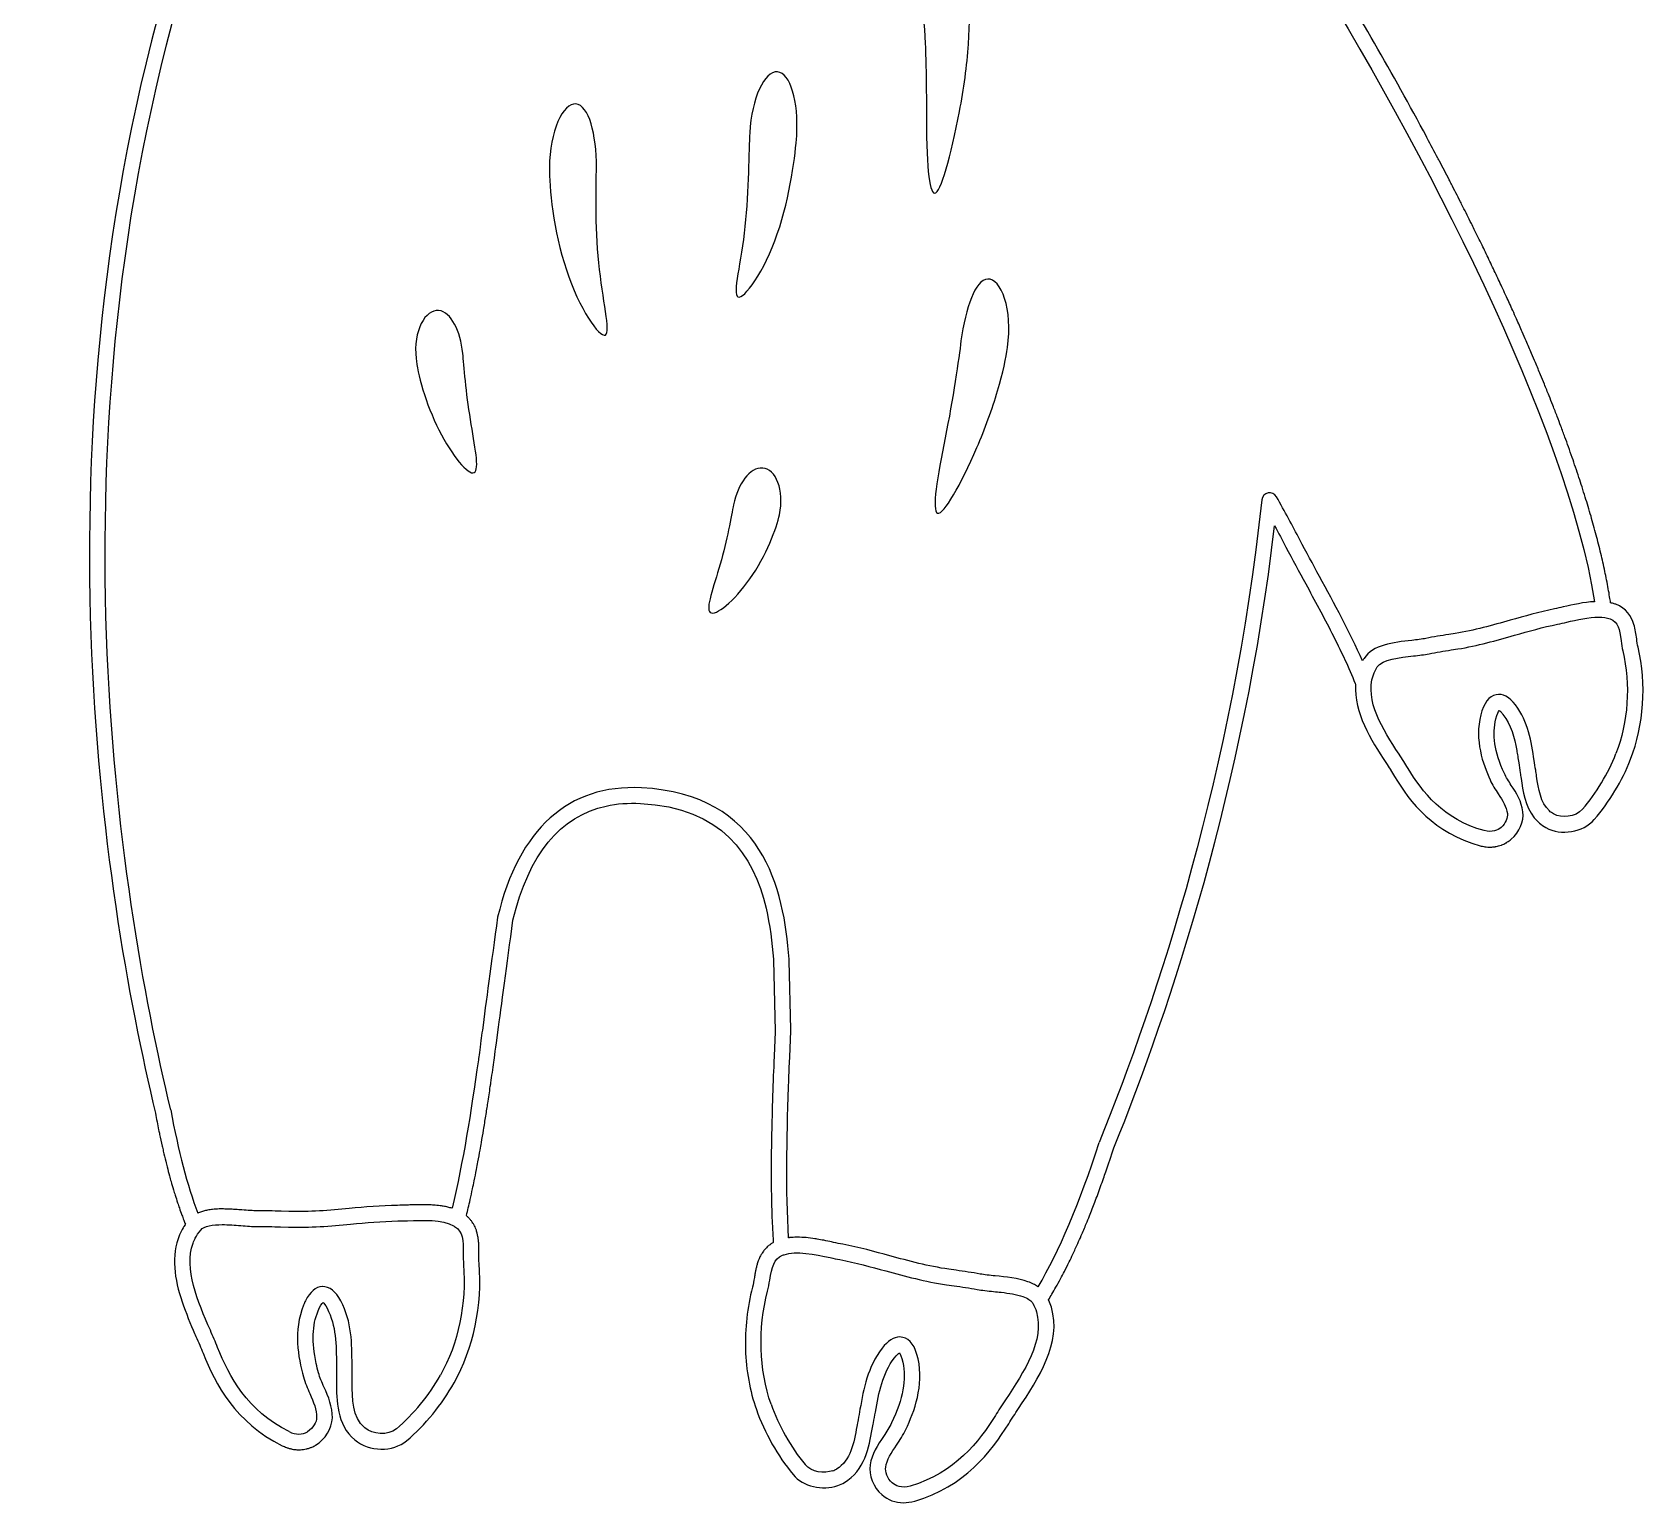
# Model space of a CAD drawing. Header units: millimetres. Extents: x 232 to 378, y -197 to -13.
# Drawn here: x 265.2 to 337.9, y -196.6 to -130.3 of the extents above; entities that cross this region are included whole.
import ezdxf

# ---------------------------------------------------------------- set-up
doc = ezdxf.new("R2010")
doc.units = ezdxf.units.MM
doc.layers.get('0').update_dxf_attribs({"linetype": 'CONTINUOUS'})

msp = doc.modelspace()

# ---------------------------------------------------------------- linework, layer by layer
for p, q in [((323.16, -156.257), (323.172, -156.279)), ((329.304, -157.397), (329.011, -157.443)), ((329.119, -158.14), (329.415, -158.093)), ((331.352, -160.922), (331.353, -160.923)), ((298.588, -172.108), (298.666, -175.308)), ((299.37, -175.241), (299.295, -172.149)), ((298.668, -175.336), (298.621, -176.443)), ((299.326, -176.473), (299.375, -175.315)), ((276.767, -183.436), (276.411, -183.424)), ((276.386, -184.129), (276.745, -184.141)), ((306.827, -186.084), (306.485, -186.035)), ((306.384, -186.734), (306.729, -186.783))]:
    msp.add_line(p, q)
at = {"extrusion": (0, 0, -1)}
for centre, radius, start, end in [((-334.236, -164.626), 1.031, 299.222, 312.22784), ((-274.38, -185.565), 2.057, 20.06627, 26.9824)]:
    msp.add_arc(centre, radius, start, end, dxfattribs=at)
for centre, radius, start, end in [((299.026, -175.301), 0.349, -2.32853, 9.8145), ((299.651, -187.549), 2.955, 90.29985, 96.5908)]:
    msp.add_arc(centre, radius, start, end)
for centre, major_axis, ratio, start_param, end_param in [((322.663, -132.435), (11.76, -20.379), 0.145138, 1.360739, 1.773121), ((337.014, 164.126), (-31.167, -301.684), 0.015891, 6.125523, 6.283684), ((283.405, -144.451), (-0.081, -1.607), 0.571368, 3.117213, 4.053712), ((283.25, -145.436), (-0.067, -2.7), 0.510147, 1.829756, 2.404099), ((307.506, -147.978), (-1.419, -3.66), 0.159871, 1.343573, 2.056352), ((338.147, -178.506), (7.103, -18.319), 0.179526, 3.11141, 3.390075), ((330.48, -180.794), (-0.817, -20.651), 0.173218, 2.935084, 3.183723), ((331.371, -161.026), (-0.148, 0.182), 0.235644, 5.121185, 5.575578), ((331.48, -161.197), (-0.217, 0.329), 0.173917, 5.112663, 5.572303), ((334.262, -163.117), (2.137, 3.573), 0.460473, 4.3463, 5.064569), ((313.631, -210.36), (24.048, -45.392), 0.315371, 2.955824, 3.48526), ((298.677, -175.315), (0.0037, -0.0671), 0.168031, 4.60301, 5.030037), ((281.797, -135.976), (6.164, 51.024), 0.191322, 2.591692, 2.791884), ((308.99, -130.354), (2.104, 59.456), 0.185413, 3.466388, 3.720714), ((281.088, -186.934), (4.639, 2.463), 0.623705, 0.700997, 0.769211), ((283.005, -208.416), (4.846, -21.584), 0.170046, 3.112099, 3.348551), ((274.881, -205.79), (-3.531, -18.962), 0.182836, 2.91344, 3.181768), ((307.795, -188.646), (3.246, 1.175), 0.581612, 0.504965, 0.613586), ((295.958, -209.634), (-8.568, -20.496), 0.16983, 2.901533, 3.171102), ((281.111, -190.69), (2.782, 3.47), 0.478277, 4.328001, 5.044954), ((300.478, -192.693), (2.306, -4.197), 0.478568, 4.376409, 5.095425), ((300.957, -192.416), (-2.137, 3.905), 0.480803, 1.239313, 1.955739), ((276.65, -190.523), (-0.754, 2.917), 0.494614, 2.737574, 3.287113), ((300.767, -194.562), (0.953, -0.08), 0.645258, 5.321426, 5.536377)]:
    msp.add_ellipse(centre, major_axis=major_axis, ratio=ratio, start_param=start_param, end_param=end_param)
for points, knots in [([(280.879, -106.518), (277.258, -111.486), (274.063, -118.63), (271.381, -127.755), (265.204, -148.777), (268.336, -168.901), (270.75, -179.007)], [449, 449, 449, 449, 450, 450, 450, 451, 451, 451, 451]), ([(271.44, -178.861), (269.038, -168.805), (265.926, -148.819), (272.058, -127.954), (274.747, -118.806), (277.947, -111.678), (281.569, -106.77)], [115, 115, 115, 115, 116, 116, 116, 117, 117, 117, 117]), ([(329.65, -138.169), (329.612, -138.094), (329.575, -138.019), (329.537, -137.944), (329.403, -137.68), (329.267, -137.416), (329.131, -137.152), (329.099, -137.089), (329.067, -137.025), (329.034, -136.962), (328.889, -136.682), (328.743, -136.403), (328.596, -136.124), (328.572, -136.078), (328.548, -136.032), (328.524, -135.986), (328.366, -135.685), (328.206, -135.385), (328.046, -135.086)], [704, 704, 704, 704, 705, 705, 705, 706, 706, 706, 707, 707, 707, 708, 708, 708, 709, 709, 709, 710, 710, 710, 710]), ([(336.305, -156.013), (336.292, -155.926), (336.275, -155.836), (336.26, -155.749), (336.241, -155.629), (336.221, -155.509), (336.199, -155.387), (336.175, -155.252), (336.148, -155.116), (336.121, -154.979), (336.096, -154.854), (336.072, -154.729), (336.045, -154.603), (336.016, -154.465), (335.985, -154.326), (335.953, -154.186), (335.924, -154.056), (335.895, -153.927), (335.863, -153.795), (335.83, -153.655), (335.794, -153.513), (335.758, -153.371), (335.724, -153.236), (335.69, -153.102), (335.654, -152.966), (335.617, -152.823), (335.576, -152.678), (335.536, -152.533), (335.498, -152.395), (335.46, -152.257), (335.42, -152.117), (335.378, -151.971), (335.333, -151.823), (335.289, -151.675), (335.247, -151.534), (335.205, -151.393), (335.16, -151.25), (335.114, -151.1), (335.065, -150.948), (335.016, -150.797), (334.971, -150.654), (334.925, -150.511), (334.878, -150.367), (334.827, -150.212), (334.773, -150.056), (334.72, -149.9), (334.671, -149.756), (334.623, -149.612), (334.572, -149.467), (334.516, -149.307), (334.459, -149.146), (334.401, -148.986), (334.35, -148.842), (334.299, -148.698), (334.246, -148.553), (334.185, -148.389), (334.123, -148.224), (334.061, -148.059), (334.007, -147.914), (333.953, -147.77), (333.898, -147.625), (333.833, -147.456), (333.767, -147.286), (333.7, -147.117), (333.644, -146.974), (333.589, -146.831), (333.531, -146.687), (333.462, -146.512), (333.39, -146.337), (333.319, -146.161), (333.261, -146.02), (333.205, -145.879), (333.146, -145.737), (333.072, -145.557), (332.996, -145.377), (332.92, -145.196), (332.861, -145.057), (332.803, -144.919), (332.744, -144.779), (332.664, -144.593), (332.583, -144.405), (332.502, -144.218), (332.443, -144.083), (332.385, -143.949), (332.325, -143.813), (332.24, -143.618), (332.152, -143.423), (332.065, -143.227), (332.007, -143.099), (331.951, -142.972), (331.893, -142.843), (331.8, -142.639), (331.706, -142.434), (331.612, -142.229), (331.556, -142.108), (331.501, -141.988), (331.445, -141.867), (331.346, -141.653), (331.245, -141.439), (331.144, -141.225), (331.091, -141.113), (331.039, -141), (330.985, -140.887), (330.878, -140.662), (330.769, -140.437), (330.66, -140.212), (330.611, -140.11), (330.563, -140.009), (330.513, -139.907), (330.398, -139.67), (330.281, -139.433), (330.164, -139.196), (330.119, -139.105), (330.075, -139.015), (330.029, -138.924), (329.904, -138.672), (329.777, -138.42), (329.65, -138.169)], [665, 665, 665, 665, 666, 666, 666, 667, 667, 667, 668, 668, 668, 669, 669, 669, 670, 670, 670, 671, 671, 671, 672, 672, 672, 673, 673, 673, 674, 674, 674, 675, 675, 675, 676, 676, 676, 677, 677, 677, 678, 678, 678, 679, 679, 679, 680, 680, 680, 681, 681, 681, 682, 682, 682, 683, 683, 683, 684, 684, 684, 685, 685, 685, 686, 686, 686, 687, 687, 687, 688, 688, 688, 689, 689, 689, 690, 690, 690, 691, 691, 691, 692, 692, 692, 693, 693, 693, 694, 694, 694, 695, 695, 695, 696, 696, 696, 697, 697, 697, 698, 698, 698, 699, 699, 699, 700, 700, 700, 701, 701, 701, 702, 702, 702, 703, 703, 703, 704, 704, 704, 704]), ([(320.871, -151.063), (320.72, -151.094), (320.607, -151.219), (320.591, -151.371), (319.298, -163.557), (315.897, -173.831), (313.262, -180.329)], [48, 48, 48, 48, 49, 49, 49, 50, 50, 50, 50]), ([(321.169, -152.55), (321.344, -152.871), (321.512, -153.187), (321.676, -153.502), (321.964, -154.053), (322.266, -154.607), (322.57, -155.165), (322.766, -155.526), (322.964, -155.89), (323.16, -156.257)], [614, 614, 614, 614, 615, 615, 615, 616, 616, 616, 617, 617, 617, 617]), ([(334.169, -156.2), (334.03, -156.231), (333.897, -156.262), (333.773, -156.287), (333.088, -156.428), (332.424, -156.617), (331.783, -156.799)], [36, 36, 36, 36, 37, 37, 37, 38, 38, 38, 38]), ([(332.27, -163.925), (332.351, -164.474), (332.454, -165.175), (332.864, -165.695), (333.001, -165.868), (333.172, -166.022), (333.388, -166.143), (334.067, -166.522), (335.065, -166.355), (335.566, -165.777), (336.244, -164.995), (336.823, -164.032), (337.2, -163.065), (337.805, -161.516), (337.929, -159.678), (337.541, -158.02), (337.513, -157.898), (337.496, -157.766), (337.478, -157.631), (337.451, -157.433), (337.421, -157.208), (337.353, -156.987), (337.239, -156.62), (337.019, -156.267), (336.534, -156.08), (336.513, -156.072), (336.489, -156.068), (336.468, -156.061)], [655, 655, 655, 655, 656, 656, 656, 657, 657, 657, 658, 658, 658, 659, 659, 659, 660, 660, 660, 661, 661, 661, 662, 662, 662, 663, 663, 663, 664, 664, 664, 664]), ([(329.415, -158.093), (330.31, -157.951), (331.157, -157.71), (331.976, -157.477), (332.605, -157.299), (333.255, -157.114), (333.915, -156.978)], [26, 26, 26, 26, 27, 27, 27, 28, 28, 28, 28]), ([(323.745, -157.375), (323.752, -157.387), (323.758, -157.399), (323.764, -157.411), (323.949, -157.775), (324.128, -158.141), (324.299, -158.509)], [619, 619, 619, 619, 620, 620, 620, 621, 621, 621, 621]), ([(324.321, -158.556), (324.49, -158.92), (324.649, -159.286), (324.798, -159.653), (324.804, -159.668), (324.81, -159.682), (324.816, -159.696)], [622, 622, 622, 622, 623, 623, 623, 624, 624, 624, 624]), ([(324.816, -159.696), (324.722, -160.955), (325.518, -162.192), (326.179, -163.215), (326.249, -163.322), (326.317, -163.428), (326.383, -163.531)], [624, 624, 624, 624, 625, 625, 625, 626, 626, 626, 626]), ([(332.354, -165.425), (332.302, -164.965), (332.051, -164.578), (331.83, -164.238), (331.709, -164.052), (331.595, -163.877), (331.516, -163.7), (331.074, -162.712), (330.956, -161.952), (331.137, -161.234)], [642, 642, 642, 642, 643, 643, 643, 644, 644, 644, 645, 645, 645, 645]), ([(331.453, -161.04), (331.818, -161.517), (331.97, -162.073), (332.074, -162.666), (332.089, -162.751), (332.103, -162.837), (332.117, -162.923), (332.132, -163.022), (332.147, -163.121), (332.162, -163.221), (332.185, -163.371), (332.207, -163.521), (332.231, -163.669), (332.245, -163.75), (332.258, -163.836), (332.27, -163.925)], [650, 650, 650, 650, 651, 651, 651, 652, 652, 652, 653, 653, 653, 654, 654, 654, 655, 655, 655, 655]), ([(326.383, -163.532), (326.449, -163.636), (326.513, -163.737), (326.572, -163.836), (327.269, -164.994), (328.338, -166.394), (330.426, -166.96)], [627, 627, 627, 627, 628, 628, 628, 629, 629, 629, 629]), ([(286.858, -170.308), (287.568, -167.351), (288.977, -165.626), (291.057, -165.168), (291.537, -165.062), (292.053, -165.024), (292.604, -165.053)], [535, 535, 535, 535, 536, 536, 536, 537, 537, 537, 537]), ([(292.604, -165.053), (296.281, -165.245), (297.687, -167.378), (298.256, -169.77), (298.435, -170.528), (298.532, -171.311), (298.589, -172.067)], [537, 537, 537, 537, 538, 538, 538, 539, 539, 539, 539]), ([(330.426, -166.96), (330.497, -166.979), (330.568, -166.993), (330.638, -167.003), (330.658, -167.006), (330.678, -167.007), (330.698, -167.009), (330.748, -167.014), (330.798, -167.019), (330.847, -167.019), (330.855, -167.019), (330.863, -167.021), (330.871, -167.021), (330.882, -167.021), (330.893, -167.018), (330.905, -167.018)], [629, 629, 629, 629, 630, 630, 630, 631, 631, 631, 632, 632, 632, 633, 633, 633, 634, 634, 634, 634]), ([(330.905, -167.018), (330.971, -167.017), (331.036, -167.011), (331.1, -167.001), (331.116, -166.999), (331.131, -166.997), (331.146, -166.995), (331.223, -166.98), (331.298, -166.96), (331.371, -166.934)], [634, 634, 634, 634, 635, 635, 635, 636, 636, 636, 637, 637, 637, 637]), ([(331.405, -166.92), (331.466, -166.896), (331.525, -166.867), (331.583, -166.834), (331.601, -166.825), (331.618, -166.815), (331.635, -166.804), (331.702, -166.763), (331.767, -166.718), (331.828, -166.666)], [638, 638, 638, 638, 639, 639, 639, 640, 640, 640, 641, 641, 641, 641]), ([(286.166, -170.177), (285.879, -172.25), (285.636, -174.078), (285.477, -175.268), (285.455, -175.437), (285.434, -175.593), (285.415, -175.735), (285.358, -176.16), (285.318, -176.46), (285.298, -176.603)], [78, 78, 78, 78, 79, 79, 79, 80, 80, 80, 81, 81, 81, 81]), ([(285.996, -176.703), (286.023, -176.511), (286.086, -176.04), (286.177, -175.361), (286.335, -174.172), (286.579, -172.345), (286.858, -170.308)], [533, 533, 533, 533, 534, 534, 534, 535, 535, 535, 535]), ([(285.836, -177.805), (285.844, -177.75), (285.852, -177.696), (285.86, -177.641), (285.906, -177.332), (285.951, -177.019), (285.996, -176.703)], [531, 531, 531, 531, 532, 532, 532, 533, 533, 533, 533]), ([(298.621, -176.443), (298.592, -177.131), (298.572, -177.609), (298.566, -177.803), (298.556, -178.118), (298.546, -178.429), (298.537, -178.736), (298.533, -178.886), (298.53, -179.034), (298.526, -179.182), (298.521, -179.342), (298.517, -179.504), (298.513, -179.662), (298.51, -179.803), (298.508, -179.941), (298.505, -180.08), (298.502, -180.245), (298.498, -180.411), (298.496, -180.574), (298.494, -180.705), (298.494, -180.834), (298.492, -180.963), (298.491, -181.133), (298.489, -181.304), (298.488, -181.472), (298.488, -181.596), (298.489, -181.719), (298.489, -181.842), (298.49, -182.014), (298.49, -182.186), (298.492, -182.358), (298.493, -182.478), (298.496, -182.597), (298.498, -182.717), (298.501, -182.889), (298.504, -183.062), (298.509, -183.233), (298.512, -183.352), (298.517, -183.47), (298.521, -183.588), (298.527, -183.76), (298.533, -183.931), (298.542, -184.101), (298.547, -184.22), (298.555, -184.339), (298.561, -184.458), (298.568, -184.582), (298.574, -184.706), (298.582, -184.829)], [543, 543, 543, 543, 544, 544, 544, 545, 545, 545, 546, 546, 546, 547, 547, 547, 548, 548, 548, 549, 549, 549, 550, 550, 550, 551, 551, 551, 552, 552, 552, 553, 553, 553, 554, 554, 554, 555, 555, 555, 556, 556, 556, 557, 557, 557, 558, 558, 558, 559, 559, 559, 559]), ([(285.531, -179.764), (285.548, -179.658), (285.566, -179.553), (285.583, -179.447), (285.617, -179.239), (285.65, -179.029), (285.682, -178.818), (285.696, -178.73), (285.71, -178.643), (285.724, -178.554), (285.761, -178.307), (285.798, -178.057), (285.836, -177.805)], [527, 527, 527, 527, 528, 528, 528, 529, 529, 529, 530, 530, 530, 531, 531, 531, 531]), ([(270.75, -179.007), (270.797, -179.264), (270.846, -179.516), (270.896, -179.762), (270.91, -179.83), (270.924, -179.894), (270.938, -179.961), (270.975, -180.138), (271.012, -180.314), (271.051, -180.485), (271.069, -180.565), (271.088, -180.642), (271.106, -180.721), (271.141, -180.874), (271.177, -181.027), (271.213, -181.175)], [451, 451, 451, 451, 452, 452, 452, 453, 453, 453, 454, 454, 454, 455, 455, 455, 456, 456, 456, 456]), ([(284.76, -183.621), (284.789, -183.502), (284.815, -183.383), (284.843, -183.265), (284.871, -183.144), (284.901, -183.023), (284.928, -182.902), (284.965, -182.739), (285, -182.575), (285.035, -182.412), (285.06, -182.292), (285.086, -182.172), (285.111, -182.052), (285.146, -181.884), (285.178, -181.715), (285.211, -181.547), (285.234, -181.429), (285.257, -181.312), (285.28, -181.194), (285.313, -181.019), (285.344, -180.842), (285.375, -180.666), (285.396, -180.553), (285.416, -180.44), (285.436, -180.327), (285.468, -180.141), (285.499, -179.952), (285.531, -179.764)], [518, 518, 518, 518, 519, 519, 519, 520, 520, 520, 521, 521, 521, 522, 522, 522, 523, 523, 523, 524, 524, 524, 525, 525, 525, 526, 526, 526, 527, 527, 527, 527]), ([(311.524, -186.464), (311.582, -186.356), (311.641, -186.249), (311.699, -186.136), (311.77, -185.998), (311.841, -185.852), (311.912, -185.707), (311.968, -185.592), (312.024, -185.48), (312.08, -185.361), (312.153, -185.206), (312.225, -185.043), (312.298, -184.882), (312.351, -184.762), (312.405, -184.646), (312.458, -184.523), (312.533, -184.35), (312.607, -184.168), (312.682, -183.987), (312.732, -183.866), (312.782, -183.749), (312.832, -183.625), (312.911, -183.427), (312.989, -183.22), (313.067, -183.015), (313.112, -182.898), (313.157, -182.786), (313.201, -182.666), (313.287, -182.434), (313.372, -182.193), (313.457, -181.952), (313.493, -181.849), (313.53, -181.751), (313.566, -181.647), (313.686, -181.297), (313.806, -180.939), (313.925, -180.57)], [601, 601, 601, 601, 602, 602, 602, 603, 603, 603, 604, 604, 604, 605, 605, 605, 606, 606, 606, 607, 607, 607, 608, 608, 608, 609, 609, 609, 610, 610, 610, 611, 611, 611, 612, 612, 612, 613, 613, 613, 613]), ([(271.213, -181.175), (271.234, -181.259), (271.256, -181.34), (271.277, -181.423), (271.312, -181.56), (271.347, -181.698), (271.384, -181.83), (271.407, -181.916), (271.431, -181.998), (271.455, -182.081), (271.49, -182.206), (271.525, -182.331), (271.562, -182.452), (271.587, -182.536), (271.613, -182.617), (271.639, -182.699), (271.675, -182.814), (271.711, -182.93), (271.748, -183.041), (271.775, -183.121), (271.802, -183.199), (271.829, -183.277), (271.866, -183.384), (271.904, -183.491), (271.942, -183.595), (271.97, -183.671), (271.999, -183.745), (272.027, -183.82), (272.052, -183.883), (272.075, -183.95), (272.1, -184.012)], [456, 456, 456, 456, 457, 457, 457, 458, 458, 458, 459, 459, 459, 460, 460, 460, 461, 461, 461, 462, 462, 462, 463, 463, 463, 464, 464, 464, 465, 465, 465, 466, 466, 466, 466]), ([(282.95, -183.132), (282.883, -183.13), (282.815, -183.13), (282.748, -183.13), (282.714, -183.13), (282.68, -183.13), (282.647, -183.13)], [90, 90, 90, 90, 91, 91, 91, 92, 92, 92, 92]), ([(273.94, -183.324), (273.854, -183.322), (273.769, -183.321), (273.684, -183.322), (273.665, -183.322), (273.646, -183.322), (273.627, -183.322), (273.524, -183.325), (273.424, -183.331), (273.325, -183.341), (273.307, -183.343), (273.289, -183.346), (273.271, -183.348)], [105, 105, 105, 105, 106, 106, 106, 107, 107, 107, 108, 108, 108, 109, 109, 109, 109]), ([(275.339, -183.403), (275.146, -183.401), (274.905, -183.387), (274.65, -183.367), (274.552, -183.359), (274.453, -183.352), (274.353, -183.345)], [100, 100, 100, 100, 101, 101, 101, 102, 102, 102, 102]), ([(272.083, -184.039), (272.021, -184.13), (271.964, -184.221), (271.918, -184.312), (271.682, -184.776), (271.595, -185.272), (271.608, -185.779), (271.634, -186.794), (272.055, -187.852), (272.458, -188.788), (272.498, -188.882), (272.538, -188.974), (272.578, -189.065), (272.692, -189.329), (272.802, -189.583), (272.898, -189.823), (273.453, -191.215), (274.36, -192.946), (276.463, -193.985), (276.527, -194.016), (276.591, -194.044), (276.655, -194.067)], [467, 467, 467, 467, 468, 468, 468, 469, 469, 469, 470, 470, 470, 471, 471, 471, 472, 472, 472, 473, 473, 473, 474, 474, 474, 474]), ([(272.79, -184.269), (272.954, -184.079), (273.338, -184.027), (273.758, -184.027), (274.039, -184.027), (274.337, -184.05), (274.595, -184.07)], [19, 19, 19, 19, 20, 20, 20, 21, 21, 21, 21]), ([(285.323, -185.043), (285.322, -184.993), (285.321, -184.943), (285.318, -184.892), (285.317, -184.86), (285.313, -184.828), (285.31, -184.797), (285.306, -184.75), (285.302, -184.703), (285.296, -184.656), (285.291, -184.622), (285.284, -184.588), (285.278, -184.554), (285.27, -184.509), (285.261, -184.463), (285.25, -184.418)], [505, 505, 505, 505, 506, 506, 506, 507, 507, 507, 508, 508, 508, 509, 509, 509, 510, 510, 510, 510]), ([(299.67, -184.594), (299.666, -184.594), (299.662, -184.593), (299.659, -184.593), (299.651, -184.593), (299.644, -184.594), (299.636, -184.594)], [66, 66, 66, 66, 67, 67, 67, 68, 68, 68, 68]), ([(285.324, -185.33), (285.325, -185.263), (285.326, -185.192), (285.325, -185.12), (285.325, -185.094), (285.324, -185.068), (285.323, -185.043)], [503, 503, 503, 503, 504, 504, 504, 505, 505, 505, 505]), ([(298.236, -185.11), (298.202, -185.146), (298.17, -185.184), (298.141, -185.223), (298.12, -185.252), (298.099, -185.281), (298.08, -185.311), (298.054, -185.352), (298.03, -185.394), (298.008, -185.437)], [563, 563, 563, 563, 564, 564, 564, 565, 565, 565, 566, 566, 566, 566]), ([(298.436, -184.931), (298.393, -184.962), (298.352, -184.995), (298.315, -185.029), (298.287, -185.055), (298.261, -185.082), (298.236, -185.11)], [561, 561, 561, 561, 562, 562, 562, 563, 563, 563, 563]), ([(306.485, -186.035), (305.57, -185.904), (304.688, -185.663), (303.835, -185.431), (303.153, -185.245), (302.448, -185.052), (301.718, -184.912)], [58, 58, 58, 58, 59, 59, 59, 60, 60, 60, 60]), ([(279.728, -193.72), (280.38, -194.264), (281.449, -194.284), (282.063, -193.763), (282.899, -193.053), (283.659, -192.129), (284.204, -191.16), (285.077, -189.607), (285.488, -187.642), (285.332, -185.772)], [499, 499, 499, 499, 500, 500, 500, 501, 501, 501, 502, 502, 502, 502]), ([(297.834, -185.9), (297.827, -185.928), (297.819, -185.955), (297.813, -185.982), (297.8, -186.036), (297.789, -186.09), (297.779, -186.143), (297.775, -186.164), (297.77, -186.185), (297.766, -186.206)], [570, 570, 570, 570, 571, 571, 571, 572, 572, 572, 573, 573, 573, 573]), ([(297.963, -185.528), (297.943, -185.573), (297.925, -185.618), (297.908, -185.664), (297.897, -185.694), (297.886, -185.724), (297.876, -185.754), (297.86, -185.803), (297.847, -185.852), (297.834, -185.9)], [567, 567, 567, 567, 568, 568, 568, 569, 569, 569, 570, 570, 570, 570]), ([(297.646, -186.848), (297.406, -187.756), (297.302, -188.712), (297.332, -189.65), (297.347, -190.12), (297.396, -190.585), (297.477, -191.037), (297.559, -191.49), (297.673, -191.931), (297.821, -192.351)], [575, 575, 575, 575, 576, 576, 576, 577, 577, 577, 578, 578, 578, 578]), ([(311.134, -187.154), (311.194, -187.053), (311.254, -186.954), (311.314, -186.848), (311.384, -186.725), (311.454, -186.594), (311.524, -186.464)], [599, 599, 599, 599, 600, 600, 600, 601, 601, 601, 601]), ([(278.099, -190.704), (278.06, -190.557), (278.025, -190.415), (277.994, -190.277), (277.784, -189.313), (277.812, -188.572), (278.078, -187.916), (278.171, -187.686), (278.256, -187.577), (278.301, -187.536)], [491, 491, 491, 491, 492, 492, 492, 493, 493, 493, 494, 494, 494, 494]), ([(278.301, -187.536), (278.333, -187.564), (278.396, -187.634), (278.48, -187.793), (278.896, -188.585), (278.899, -189.44), (278.902, -190.346)], [494, 494, 494, 494, 495, 495, 495, 496, 496, 496, 496]), ([(302.949, -194.853), (302.88, -195.319), (303.091, -195.857), (303.475, -196.191), (303.749, -196.431), (304.085, -196.554), (304.448, -196.554), (304.611, -196.554), (304.781, -196.529), (304.953, -196.479), (307.202, -195.82), (308.397, -194.273), (309.187, -192.998), (309.323, -192.779), (309.475, -192.548), (309.634, -192.308), (310.509, -190.984), (311.597, -189.336), (311.11, -187.742), (311.08, -187.642), (311.039, -187.541), (310.993, -187.441)], [590, 590, 590, 590, 591, 591, 591, 592, 592, 592, 593, 593, 593, 594, 594, 594, 595, 595, 595, 596, 596, 596, 597, 597, 597, 597]), ([(308.509, -187.039), (308.62, -187.05), (308.734, -187.062), (308.849, -187.075), (309.194, -187.114), (309.545, -187.167), (309.82, -187.264)], [28, 28, 28, 28, 29, 29, 29, 30, 30, 30, 30]), ([(303.041, -193.24), (303.059, -193.14), (303.076, -193.044), (303.094, -192.953), (303.126, -192.792), (303.154, -192.631), (303.183, -192.47), (303.343, -191.579), (303.495, -190.737), (304.043, -190.029), (304.153, -189.886), (304.227, -189.829), (304.264, -189.807)], [582, 582, 582, 582, 583, 583, 583, 584, 584, 584, 585, 585, 585, 586, 586, 586, 586]), ([(304.42, -189.104), (304.372, -189.094), (304.326, -189.088), (304.278, -189.088), (304.012, -189.088), (303.746, -189.259), (303.485, -189.597)], [8, 8, 8, 8, 9, 9, 9, 10, 10, 10, 10]), ([(304.264, -189.807), (304.301, -189.855), (304.366, -189.977), (304.418, -190.219), (304.587, -191.011), (304.43, -191.857), (303.912, -192.962), (303.819, -193.16), (303.688, -193.356), (303.55, -193.564)], [586, 586, 586, 586, 587, 587, 587, 588, 588, 588, 589, 589, 589, 589]), ([(278.902, -190.346), (278.902, -190.51), (278.903, -190.674), (278.906, -190.836), (278.908, -190.928), (278.908, -191.025), (278.908, -191.125)], [496, 496, 496, 496, 497, 497, 497, 498, 498, 498, 498]), ([(277.737, -194.071), (277.755, -194.064), (277.773, -194.059), (277.791, -194.051), (277.851, -194.025), (277.91, -193.995), (277.968, -193.961), (278.404, -193.699), (278.706, -193.206), (278.72, -192.735)], [486, 486, 486, 486, 487, 487, 487, 488, 488, 488, 489, 489, 489, 489]), ([(299.476, -195.285), (299.927, -195.83), (300.792, -196.026), (301.495, -195.781), (301.596, -195.746), (301.693, -195.702), (301.785, -195.649), (302.706, -195.115), (302.9, -194.032), (303.041, -193.24)], [579, 579, 579, 579, 580, 580, 580, 581, 581, 581, 582, 582, 582, 582]), ([(276.847, -194.126), (276.871, -194.131), (276.893, -194.134), (276.917, -194.138), (276.957, -194.146), (276.998, -194.155), (277.039, -194.16), (277.065, -194.163), (277.092, -194.163), (277.118, -194.165), (277.151, -194.167), (277.184, -194.171), (277.216, -194.171), (277.22, -194.171), (277.224, -194.17), (277.227, -194.17)], [476, 476, 476, 476, 477, 477, 477, 478, 478, 478, 479, 479, 479, 480, 480, 480, 481, 481, 481, 481]), ([(277.34, -194.162), (277.367, -194.16), (277.393, -194.16), (277.42, -194.156), (277.46, -194.15), (277.499, -194.141), (277.539, -194.132), (277.562, -194.126), (277.585, -194.123), (277.608, -194.117)], [482, 482, 482, 482, 483, 483, 483, 484, 484, 484, 485, 485, 485, 485])]:
    msp.add_open_spline(points, degree=3, knots=knots)
for points in [[(322.352, -126.645), (327.947, -135.644), (334.305, -147.989), (335.583, -155.963)], [(307.377, -130.847), (307.445, -129.89), (307.42, -129.052), (307.369, -128.565)], [(305.262, -128.778), (305.306, -129.203), (305.385, -129.937), (305.426, -130.824)], [(305.426, -130.824), (305.471, -131.709), (305.479, -132.745), (305.481, -133.739)], [(306.972, -133.877), (307.162, -132.881), (307.314, -131.806), (307.377, -130.847)], [(298.773, -132.097), (298.187, -132.036), (297.613, -133.295), (297.524, -134.835)], [(299.638, -134.972), (299.729, -133.41), (299.351, -132.156), (298.773, -132.097)], [(289.693, -133.54), (289.117, -133.483), (288.502, -134.754), (288.499, -136.417)], [(290.617, -136.418), (290.619, -134.897), (290.28, -133.598), (289.693, -133.54)], [(305.85, -137.558), (306.131, -137.578), (306.58, -135.868), (306.972, -133.877)], [(297.524, -134.835), (297.471, -135.61), (297.489, -137.445), (297.306, -139.055)], [(298.765, -139.391), (299.36, -137.697), (299.585, -135.742), (299.638, -134.972)], [(328.046, -135.086), (328.033, -135.063), (328.02, -135.039), (328.008, -135.015)], [(288.499, -136.417), (288.488, -137.238), (288.672, -139.277), (289.263, -141.011)], [(290.727, -140.693), (290.546, -139.034), (290.608, -137.184), (290.617, -136.418)], [(297.306, -139.055), (297.149, -140.672), (296.728, -142.102), (296.991, -142.235)], [(296.991, -142.235), (297.245, -142.372), (298.191, -141.097), (298.765, -139.391)], [(289.263, -141.011), (289.824, -142.76), (290.762, -144.085), (291.021, -143.95)], [(291.021, -143.95), (291.284, -143.823), (290.874, -142.354), (290.727, -140.693)], [(308.25, -141.429), (307.664, -141.472), (307.26, -142.712), (307.037, -144.218)], [(309.006, -142.307), (308.824, -141.743), (308.541, -141.417), (308.25, -141.429)], [(309.135, -144.513), (309.256, -143.665), (309.187, -142.868), (309.006, -142.307)], [(284.225, -143.461), (284.041, -143.116), (283.801, -142.873), (283.508, -142.845)], [(282.728, -143.431), (282.527, -143.826), (282.425, -144.399), (282.493, -145.009)], [(307.037, -144.218), (306.95, -144.979), (306.678, -146.855), (306.325, -148.582)], [(308.685, -146.471), (308.928, -145.658), (309.077, -144.938), (309.135, -144.513)], [(282.493, -145.009), (282.546, -145.624), (282.923, -147.067), (283.523, -148.225)], [(284.946, -147.757), (284.745, -146.574), (284.643, -145.292), (284.598, -144.778)], [(283.523, -148.225), (284.104, -149.397), (284.849, -150.281), (285.107, -150.148)], [(285.107, -150.148), (285.37, -150.017), (285.126, -148.94), (284.946, -147.757)], [(306.325, -148.582), (305.989, -150.307), (305.704, -151.879), (305.986, -151.974)], [(305.986, -151.974), (306.257, -152.066), (307.038, -150.684), (307.756, -149.024)], [(298.106, -149.943), (297.52, -149.902), (296.995, -150.663), (296.789, -151.595)], [(298.858, -152.05), (299.103, -150.927), (298.686, -149.98), (298.106, -149.943)], [(321.25, -151.236), (321.174, -151.102), (321.022, -151.033), (320.871, -151.063)], [(322.302, -153.175), (321.972, -152.544), (321.628, -151.91), (321.25, -151.236)], [(296.789, -151.595), (296.693, -152.07), (296.501, -153.226), (296.188, -154.273)], [(297.533, -154.931), (298.257, -153.927), (298.747, -152.603), (298.858, -152.05)], [(313.925, -180.57), (316.488, -174.251), (319.785, -164.333), (321.169, -152.55)], [(323.189, -154.828), (322.888, -154.273), (322.588, -153.722), (322.302, -153.175)], [(296.188, -154.273), (295.896, -155.323), (295.511, -156.274), (295.747, -156.45)], [(325.13, -158.631), (324.552, -157.331), (323.861, -156.062), (323.189, -154.828)], [(295.747, -156.45), (295.976, -156.625), (296.826, -155.949), (297.533, -154.931)], [(323.172, -156.279), (323.366, -156.642), (323.558, -157.008), (323.745, -157.375)], [(335.583, -155.963), (335.107, -155.988), (334.607, -156.099), (334.169, -156.2)], [(336.468, -156.061), (336.416, -156.043), (336.365, -156.026), (336.305, -156.013)], [(331.783, -156.799), (330.984, -157.026), (330.158, -157.26), (329.304, -157.397)], [(333.915, -156.978), (334.044, -156.952), (334.182, -156.92), (334.326, -156.887)], [(334.326, -156.887), (334.786, -156.783), (335.324, -156.66), (335.771, -156.66)], [(335.771, -156.66), (335.961, -156.66), (336.135, -156.682), (336.279, -156.738)], [(336.279, -156.738), (336.647, -156.88), (336.709, -157.206), (336.778, -157.724)], [(327.345, -157.706), (326.52, -157.8), (325.585, -157.907), (325.195, -158.523)], [(327.983, -157.618), (327.806, -157.653), (327.582, -157.679), (327.345, -157.706)], [(329.011, -157.443), (328.674, -157.495), (328.326, -157.549), (327.983, -157.618)], [(336.778, -157.724), (336.799, -157.883), (336.821, -158.038), (336.854, -158.182)], [(324.299, -158.509), (324.306, -158.525), (324.314, -158.54), (324.321, -158.556)], [(325.195, -158.523), (325.172, -158.558), (325.151, -158.594), (325.13, -158.631)], [(325.791, -158.901), (326, -158.57), (326.823, -158.476), (327.425, -158.407)], [(327.425, -158.407), (327.677, -158.378), (327.915, -158.351), (328.122, -158.31)], [(328.122, -158.31), (328.453, -158.243), (328.787, -158.192), (329.119, -158.14)], [(336.854, -158.182), (337.211, -159.703), (337.097, -161.39), (336.543, -162.808)], [(326.772, -162.832), (326.042, -161.703), (325.216, -160.423), (325.615, -159.265)], [(325.615, -159.265), (325.658, -159.139), (325.715, -159.019), (325.791, -158.901)], [(332.86, -163.117), (332.732, -162.263), (332.6, -161.38), (332.014, -160.611)], [(330.453, -161.062), (330.165, -162.204), (330.555, -163.28), (330.872, -163.989)], [(331.137, -161.234), (331.19, -161.024), (331.25, -160.913), (331.286, -160.865)], [(331.448, -161.034), (331.45, -161.036), (331.451, -161.037), (331.453, -161.04)], [(327.176, -163.472), (327.054, -163.268), (326.915, -163.054), (326.772, -162.832)], [(326.383, -163.531), (326.383, -163.531), (326.383, -163.532), (326.383, -163.532)], [(330.611, -166.279), (328.765, -165.779), (327.806, -164.516), (327.176, -163.472)], [(332.928, -163.554), (332.904, -163.409), (332.882, -163.263), (332.86, -163.117)], [(332.969, -163.822), (332.955, -163.73), (332.942, -163.64), (332.928, -163.554)], [(299.297, -172.073), (299.065, -168.894), (298.123, -164.635), (292.641, -164.348)], [(330.872, -163.989), (330.974, -164.215), (331.108, -164.422), (331.238, -164.622)], [(333.543, -165.39), (333.146, -165.03), (333.052, -164.393), (332.969, -163.822)], [(331.238, -164.622), (331.434, -164.924), (331.62, -165.21), (331.653, -165.506)], [(331.653, -165.506), (331.673, -165.677), (331.581, -165.947), (331.367, -166.131)], [(331.828, -166.666), (332.198, -166.347), (332.405, -165.86), (332.354, -165.425)], [(335.033, -165.315), (334.719, -165.676), (334.088, -165.726), (333.733, -165.527)], [(331.367, -166.131), (331.225, -166.253), (330.977, -166.377), (330.611, -166.279)], [(331.371, -166.934), (331.382, -166.93), (331.393, -166.924), (331.405, -166.92)], [(298.589, -172.067), (298.588, -172.081), (298.587, -172.094), (298.588, -172.108)], [(299.295, -172.149), (299.298, -172.124), (299.299, -172.099), (299.297, -172.073)], [(285.298, -176.603), (284.954, -178.996), (284.625, -181.163), (284.114, -183.29)], [(299.271, -177.826), (299.277, -177.632), (299.297, -177.157), (299.326, -176.473)], [(299.275, -184.616), (299.141, -182.447), (299.194, -180.25), (299.271, -177.826)], [(281.657, -183.158), (280.913, -183.169), (280.183, -183.236), (279.478, -183.3)], [(282.083, -183.145), (281.934, -183.15), (281.79, -183.155), (281.657, -183.158)], [(282.355, -183.136), (282.263, -183.139), (282.171, -183.142), (282.083, -183.145)], [(282.433, -183.134), (282.407, -183.135), (282.381, -183.135), (282.355, -183.136)], [(282.647, -183.13), (282.575, -183.131), (282.504, -183.132), (282.433, -183.134)], [(283.053, -183.134), (283.018, -183.133), (282.985, -183.133), (282.95, -183.132)], [(283.287, -183.147), (283.209, -183.142), (283.131, -183.137), (283.053, -183.134)], [(283.352, -183.151), (283.33, -183.149), (283.309, -183.149), (283.287, -183.147)], [(283.715, -183.198), (283.69, -183.194), (283.666, -183.189), (283.642, -183.185)], [(283.923, -183.24), (283.855, -183.224), (283.785, -183.21), (283.715, -183.198)], [(284.017, -183.264), (283.986, -183.256), (283.955, -183.247), (283.923, -183.24)], [(284.114, -183.29), (284.082, -183.28), (284.049, -183.273), (284.017, -183.264)], [(272.697, -183.494), (272.686, -183.499), (272.672, -183.502), (272.661, -183.508)], [(272.774, -183.464), (272.749, -183.474), (272.722, -183.483), (272.697, -183.494)], [(272.96, -183.406), (272.896, -183.422), (272.834, -183.442), (272.774, -183.464)], [(273.044, -183.386), (273.016, -183.392), (272.988, -183.399), (272.96, -183.406)], [(273.271, -183.348), (273.194, -183.358), (273.118, -183.37), (273.044, -183.386)], [(274.033, -183.328), (274.002, -183.326), (273.971, -183.325), (273.94, -183.324)], [(274.27, -183.34), (274.191, -183.335), (274.112, -183.331), (274.033, -183.328)], [(274.353, -183.345), (274.325, -183.343), (274.298, -183.342), (274.27, -183.34)], [(276.411, -183.424), (276.061, -183.412), (275.696, -183.399), (275.339, -183.403)], [(279.478, -183.3), (278.6, -183.381), (277.689, -183.466), (276.767, -183.436)], [(279.543, -184.003), (280.235, -183.94), (280.951, -183.874), (281.668, -183.863)], [(281.668, -183.863), (281.806, -183.861), (281.954, -183.856), (282.108, -183.85)], [(282.108, -183.85), (282.81, -183.825), (283.685, -183.793), (284.18, -184.081)], [(284.8, -183.661), (284.786, -183.648), (284.775, -183.633), (284.76, -183.621)], [(284.887, -183.747), (284.86, -183.718), (284.832, -183.689), (284.8, -183.661)], [(284.988, -183.863), (284.958, -183.823), (284.923, -183.785), (284.887, -183.747)], [(285.054, -183.958), (285.033, -183.926), (285.011, -183.894), (284.988, -183.863)], [(285.125, -184.083), (285.103, -184.041), (285.08, -183.999), (285.054, -183.958)], [(272.1, -184.012), (272.094, -184.021), (272.09, -184.03), (272.083, -184.039)], [(272.547, -184.632), (272.604, -184.52), (272.681, -184.404), (272.79, -184.269)], [(274.595, -184.07), (274.866, -184.091), (275.122, -184.112), (275.346, -184.109)], [(275.346, -184.109), (275.688, -184.103), (276.044, -184.117), (276.386, -184.129)], [(276.745, -184.141), (277.712, -184.172), (278.643, -184.086), (279.543, -184.003)], [(284.18, -184.081), (284.188, -184.086), (284.213, -184.097), (284.227, -184.104)], [(284.227, -184.104), (284.61, -184.351), (284.625, -184.73), (284.619, -185.323)], [(285.172, -184.184), (285.158, -184.15), (285.141, -184.116), (285.125, -184.083)], [(285.219, -184.315), (285.205, -184.271), (285.189, -184.227), (285.172, -184.184)], [(285.25, -184.418), (285.241, -184.383), (285.23, -184.349), (285.219, -184.315)], [(299.312, -184.614), (299.3, -184.615), (299.287, -184.615), (299.275, -184.616)], [(300.46, -184.664), (300.196, -184.623), (299.929, -184.595), (299.67, -184.594)], [(300.558, -184.681), (300.525, -184.675), (300.493, -184.67), (300.46, -184.664)], [(300.854, -184.734), (300.757, -184.715), (300.658, -184.697), (300.558, -184.681)], [(273.225, -188.784), (272.66, -187.483), (272.025, -186.018), (272.448, -184.859)], [(284.619, -185.323), (284.617, -185.49), (284.615, -185.663), (284.629, -185.83)], [(285.332, -185.772), (285.321, -185.631), (285.323, -185.482), (285.324, -185.33)], [(298.008, -185.437), (297.993, -185.467), (297.977, -185.497), (297.963, -185.528)], [(298.426, -186.53), (298.524, -185.939), (298.605, -185.568), (299.004, -185.404)], [(298.535, -184.862), (298.5, -184.884), (298.467, -184.907), (298.436, -184.931)], [(298.582, -184.829), (298.564, -184.839), (298.551, -184.851), (298.535, -184.862)], [(299.004, -185.404), (299.018, -185.4), (299.059, -185.389), (299.072, -185.384)], [(299.072, -185.384), (299.61, -185.187), (300.462, -185.369), (301.147, -185.515)], [(300.95, -184.753), (300.918, -184.747), (300.887, -184.741), (300.854, -184.734)], [(301.295, -184.825), (301.183, -184.801), (301.068, -184.777), (300.95, -184.753)], [(301.718, -184.912), (301.585, -184.887), (301.443, -184.856), (301.295, -184.825)], [(284.629, -185.83), (284.774, -187.564), (284.394, -189.381), (283.588, -190.815)], [(301.147, -185.515), (301.301, -185.547), (301.449, -185.579), (301.585, -185.605)], [(301.585, -185.605), (302.288, -185.74), (302.98, -185.929), (303.65, -186.111)], [(303.65, -186.111), (304.523, -186.349), (305.426, -186.596), (306.384, -186.734)], [(307.898, -186.251), (307.541, -186.184), (307.178, -186.133), (306.827, -186.084)], [(297.73, -186.416), (297.705, -186.565), (297.682, -186.713), (297.646, -186.848)], [(297.766, -186.206), (297.753, -186.278), (297.741, -186.348), (297.73, -186.416)], [(298.328, -187.028), (298.371, -186.866), (298.399, -186.695), (298.426, -186.53)], [(306.729, -186.783), (307.072, -186.831), (307.427, -186.881), (307.768, -186.944)], [(308.581, -186.337), (308.327, -186.311), (308.088, -186.287), (307.898, -186.251)], [(310.055, -186.598), (309.609, -186.442), (309.063, -186.386), (308.581, -186.337)], [(310.489, -186.812), (310.432, -186.774), (310.372, -186.738), (310.305, -186.705)], [(310.513, -186.826), (310.506, -186.821), (310.496, -186.817), (310.489, -186.812)], [(277.509, -187.462), (277.48, -187.521), (277.451, -187.584), (277.424, -187.651)], [(279.607, -190.344), (279.605, -189.393), (279.601, -188.409), (279.105, -187.465)], [(298.487, -192.117), (297.941, -190.566), (297.884, -188.711), (298.328, -187.028)], [(307.768, -186.944), (307.987, -186.986), (308.241, -187.012), (308.509, -187.039)], [(309.82, -187.264), (310.046, -187.344), (310.188, -187.435), (310.253, -187.54)], [(310.253, -187.54), (310.257, -187.548), (310.263, -187.56), (310.27, -187.571)], [(310.27, -187.571), (310.343, -187.699), (310.397, -187.822), (310.435, -187.948)], [(310.982, -187.413), (311.033, -187.331), (311.083, -187.24), (311.134, -187.154)], [(310.993, -187.441), (310.989, -187.431), (310.987, -187.422), (310.982, -187.413)], [(277.424, -187.651), (276.955, -188.808), (277.175, -189.989), (277.419, -190.889)], [(310.435, -187.948), (310.825, -189.224), (309.88, -190.656), (309.045, -191.919)], [(273.553, -189.561), (273.455, -189.315), (273.342, -189.055), (273.225, -188.784)], [(276.775, -193.352), (274.888, -192.42), (274.062, -190.837), (273.553, -189.561)], [(303.485, -189.597), (302.831, -190.442), (302.657, -191.41), (302.489, -192.345)], [(279.611, -190.823), (279.608, -190.664), (279.608, -190.504), (279.607, -190.344)], [(304.55, -193.262), (304.947, -192.418), (305.368, -191.292), (305.108, -190.072)], [(277.419, -190.889), (277.49, -191.15), (277.599, -191.4), (277.705, -191.641)], [(278.351, -191.358), (278.251, -191.13), (278.157, -190.914), (278.099, -190.704)], [(278.908, -191.125), (278.909, -191.93), (278.911, -193.034), (279.728, -193.72)], [(279.614, -191.123), (279.613, -191.02), (279.613, -190.919), (279.611, -190.823)], [(280.181, -193.179), (279.616, -192.704), (279.615, -191.864), (279.614, -191.123)], [(277.705, -191.641), (277.869, -192.017), (278.025, -192.372), (278.014, -192.714)], [(278.72, -192.735), (278.735, -192.235), (278.54, -191.789), (278.351, -191.358)], [(309.045, -191.919), (308.883, -192.165), (308.726, -192.401), (308.587, -192.627)], [(278.014, -192.714), (278.008, -192.914), (277.866, -193.199), (277.605, -193.356)], [(302.489, -192.345), (302.461, -192.503), (302.432, -192.66), (302.402, -192.817)], [(308.587, -192.627), (307.863, -193.794), (306.774, -195.21), (304.754, -195.802)], [(281.606, -193.225), (281.218, -193.555), (280.533, -193.473), (280.181, -193.179)], [(302.347, -193.116), (302.216, -193.844), (302.069, -194.669), (301.432, -195.038)], [(302.402, -192.817), (302.383, -192.912), (302.365, -193.012), (302.347, -193.116)], [(304.138, -193.955), (304.284, -193.735), (304.435, -193.508), (304.55, -193.262)], [(276.655, -194.067), (276.673, -194.074), (276.691, -194.078), (276.71, -194.084)], [(276.71, -194.084), (276.756, -194.099), (276.802, -194.114), (276.847, -194.126)], [(277.227, -194.17), (277.265, -194.17), (277.303, -194.166), (277.34, -194.162)], [(277.608, -194.117), (277.652, -194.104), (277.694, -194.088), (277.737, -194.071)], [(303.55, -193.564), (303.29, -193.956), (303.022, -194.361), (302.949, -194.853)], [(303.647, -194.956), (303.697, -194.619), (303.911, -194.297), (304.138, -193.955)], [(301.27, -195.112), (300.868, -195.254), (300.306, -195.181), (300.02, -194.835)], [(303.938, -195.659), (303.708, -195.459), (303.618, -195.154), (303.647, -194.956)], [(304.754, -195.802), (304.351, -195.921), (304.087, -195.79), (303.938, -195.659)]]:
    msp.add_open_spline(points, degree=3)

doc.saveas('drawing.dxf')
